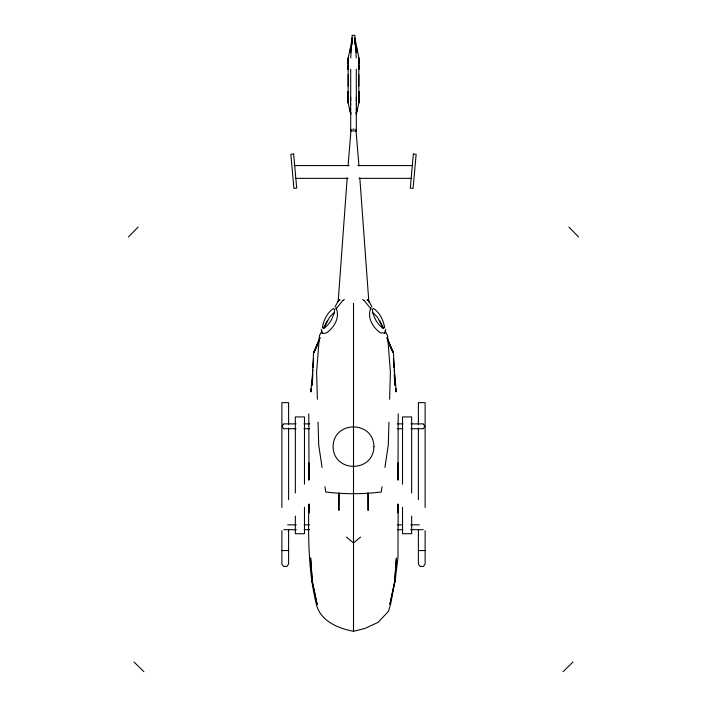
<?xml version="1.0" encoding="UTF-8"?>
<svg xmlns="http://www.w3.org/2000/svg" width="707" height="707" viewBox="0 0 707 707"><rect width="100%" height="100%" fill="white"/><g stroke="black" fill="none" stroke-linecap="round" stroke-linejoin="round"><path stroke-width="1.06" d="M308.791 413.869L309.047 479.991M338.971 492.77L338.892 510.419L338.892 493.309M350.663 52.398L350.699 46.786L352.095 37.851M356.337 97.266L356.301 104.963M356.337 108.489L356.301 114.101L358.9 102.877L358.803 74.836M397.758 512.911L397.811 504.135M397.953 479.991L398.182 462.873L398.182 479.991M350.663 108.489L350.699 114.101L348.1 102.877L348.197 74.836M354.905 37.851L358.9 58.001L358.803 86.051M348.197 86.051L348.1 58.001L350.699 46.786L350.265 52.398M348.1 63.612L348.197 58.001L348.215 69.224M358.714 95.401L358.688 97.266L359.068 91.663M358.785 91.663L358.803 102.877L358.9 97.266M356.443 102.877L356.301 109.249M388.956 422.132L388.293 444.995L384.935 467.424M389.619 399.261L390.397 372.041L387.56 335.666L385.015 330.849M397.97 477.799L398.209 413.869M347.932 63.612L348.197 58.001M358.803 102.877L359.068 97.266M312.397 381.108L312.821 374.728M313.21 367.278L313.537 360.897M348.1 97.266L348.197 102.877L348.215 91.663M358.785 69.224L358.803 58.001L358.9 63.612M312.874 369.717L311.743 385.297M313.015 367.552L313.572 358.741M347.932 69.224L348.189 65.486M350.699 58.001L352.095 38.54M338.149 301.96L347.181 177.846M348.056 165.765L351.07 129.293M356.735 108.489L356.301 114.101L357.221 108.489M311.195 391.616L311.469 388.452M311.973 385.359L312.185 383.238M310.992 391.766L311.389 388.567M311.796 385.368L312.609 378.979M310.629 391.749L312.291 378.979L313.555 352.386L320.13 337.699M382.054 486.646L381.25 491.992C363.106 494.273 343.894 494.273 325.75 491.992L324.946 486.646M349.779 52.398L350.699 46.786M371.06 307.704C366.615 317.151 372.607 327.341 380.348 332.794L384.855 333.147L385.775 329.259M335.94 307.704C340.385 317.151 334.393 327.341 326.652 332.794L323.302 333.501L322.145 333.147L322.295 332.626M367.675 299.503L367.375 300.457L366.968 299.918M319.891 338.123L313.97 352.386L317.319 345.529M314.032 352.245L319.06 340.641M323.983 328.083L329.489 317.372L332.767 313.802L334.614 312.786M321.985 330.849L319.44 335.666L316.603 372.041L317.381 399.261M323.514 327.968L327.58 320.262M335.083 306.776L338.794 299.971M283.392 424.28L282.217 426.303L283.392 428.327M423.608 428.327L424.783 426.303L423.608 424.28M335.984 308.95L342.851 300.528M340.032 299.918L339.625 300.457L339.325 299.503M128.427 236.951L138.095 227.071M573.006 661.982L563.126 671.65M354.101 542.472L360.543 537.09M344.336 299.476L342.886 300.528M308.818 504.135C308.243 537.744 308.234 571.512 316.391 604.37C320.236 620.976 338.22 628.461 353.5 631.28L364.945 628.443L378.051 622.363L388.293 611.52L390.609 604.37L395.443 578.087L397.97 557.69L398.182 504.135M354.234 129.195L352.766 129.195M294.298 165.571L349.117 165.571M357.883 165.571L412.702 165.571M295.393 178.358L348.021 178.358M358.979 178.358L411.607 178.358M283.622 423.873L296.092 423.873M304.001 423.873L309.71 423.873M397.29 423.873L402.999 423.873M410.908 423.873L423.378 423.873M283.622 428.734L296.092 428.734M304.001 428.734L309.71 428.734M397.29 428.734L402.999 428.734M410.908 428.734L423.378 428.734M287.669 524.841L296.321 524.841M304.222 524.841L309.533 524.841M397.467 524.841L402.778 524.841M410.679 524.841L419.331 524.841M283.843 529.693L296.321 529.693M304.222 529.693L309.533 529.693M397.467 529.693L402.778 529.693M410.679 529.693L423.157 529.693M281.881 550.55L288.606 550.55M418.394 550.55L425.119 550.55M372.386 312.786L374.233 313.802L377.511 317.372L383.017 328.083M355.93 129.293L358.944 165.765M364.114 300.528L362.664 299.476M346.457 537.09L352.899 542.472M143.875 671.65L133.994 661.982M568.905 227.071L578.573 236.951M364.149 300.528L371.016 308.95M368.206 299.971L371.917 306.776M379.42 320.262L383.486 327.968M389.681 345.529L392.968 352.245M386.87 337.699L393.445 352.386L395.257 385.297M387.94 340.641L393.03 352.386L387.109 338.123M384.705 332.626L384.855 333.147M321.225 329.259L322.145 333.147M356.337 52.398L356.301 46.786L357.221 52.398M349.779 108.489L350.699 114.101L350.265 108.489M322.065 467.424L318.707 444.995L318.044 422.132M396.371 391.749L394.126 369.717M394.179 374.728L395.204 385.368M395.611 388.567L396.008 391.766M359.068 63.612L358.803 58.001M347.932 97.266L348.197 102.877M394.391 378.979L394.603 381.108M394.815 383.238L395.027 385.359M395.531 388.452L395.805 391.616M356.301 46.786L356.735 52.398M354.905 38.54L356.301 58.001M359.819 177.846L368.851 301.96M358.811 65.486L359.068 69.224M347.932 91.663L348.312 97.266L348.286 95.401M393.428 358.741L393.985 367.552M393.463 360.897L393.79 367.278M350.557 102.877L350.699 109.249M309.03 477.799L308.818 462.873L308.818 479.991M350.663 97.266L350.699 104.963M309.189 504.135L309.242 512.911M368.029 492.77L368.108 510.419L368.108 493.309M425.119 507.493L425.119 402.637L418.394 402.637L418.394 424.713M425.119 530.674L425.119 563.965L423.484 566.431L420.126 566.475L418.394 564.053L418.394 529.57M418.394 428.018L418.394 499.769M411.66 492.956L411.66 416.927L402.522 416.927L402.522 484.145M411.66 516.092L411.66 533.723L402.522 533.723L402.522 507.281M356.301 69.224L356.301 100.677M356.301 112.227L356.301 130.928L350.699 130.928L350.699 112.227M354.905 44.408L354.905 35.35L352.095 35.359L352.095 44.408M353.5 303.276L353.5 631.28M350.699 69.224L350.699 100.677M304.478 484.145L304.478 416.927L295.34 416.927L295.34 492.956M304.478 507.281L304.478 533.723L295.34 533.723L295.34 516.092M288.606 424.713L288.606 402.637L281.881 402.637L281.881 507.493M288.606 428.018L288.606 499.769M288.606 529.57L288.606 564.053L286.874 566.475L283.516 566.431L281.881 563.965L281.881 530.674M396.079 562.321L394.603 582.709L389.875 604.37L395.443 578.087L394.603 582.709L396.388 558.009L396.079 562.321M413.348 154.038L410.299 188.097L413.091 188.354L416.14 154.285L413.348 154.038M334.685 309.489C333.766 316.763 329.842 324.442 323.647 328.516L322.383 327.465C323.567 320.209 327.297 312.6 333.527 308.438L334.685 309.489M373.897 446.577C373.694 472.895 333.306 472.895 333.103 446.577C333.43 420.391 373.57 420.391 373.897 446.577M373.473 308.438L372.315 309.489C373.234 316.763 377.158 324.442 383.353 328.516L384.617 327.465C383.433 320.209 379.703 312.6 373.473 308.438M293.652 154.038L290.86 154.285L293.909 188.354L296.701 188.097L293.652 154.038M317.125 604.37L311.557 578.087L317.125 604.37M312.397 582.709L310.612 558.009L312.397 582.709"/></g></svg>
